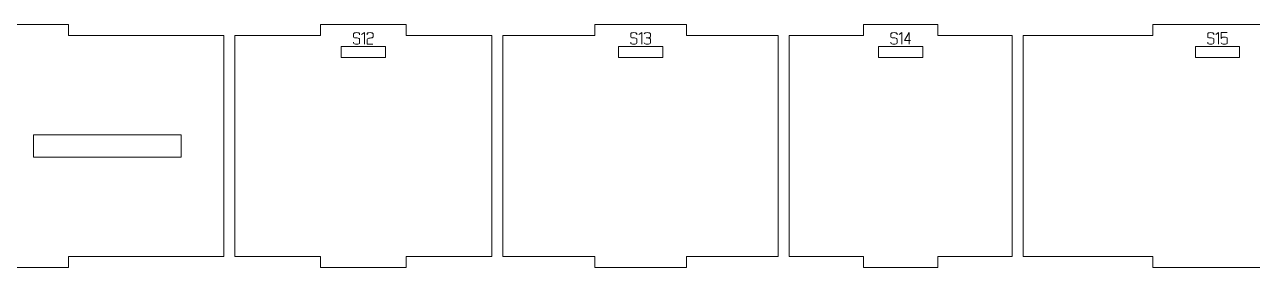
# Model space of a CAD drawing. Header units: centimetres. Extents: x -250 to 250, y -508 to 508.
# Drawn here: x 71.53 to 104.81, y -3.1 to 3.5 of the extents above; entities that cross this region are included whole.
import ezdxf

# ---------------------------------------------------------------- set-up
doc = ezdxf.new("R2010")
doc.units = ezdxf.units.CM
doc.header["$MEASUREMENT"] = 0
doc.layers.add('Capa 1', color=7, linetype='Continuous')

msp = doc.modelspace()

# ---------------------------------------------------------------- linework, layer by layer
at = {"layer": 'Capa 1', "color": 240, "lineweight": 9}
for points, knots in [([(64.31526, 3.20203), (64.31526, 3.20203), (64.31526, -2.79797), (64.31526, -2.79797), (64.31526, -2.79797), (68.51943, -2.79797), (68.51943, -2.79797), (68.51943, -2.79797), (68.51943, -3.09797), (68.51943, -3.09797), (68.51943, -3.09797), (72.72361, -3.09797), (72.72361, -3.09797), (72.72361, -3.09797), (72.72361, -2.79797), (72.72361, -2.79797), (72.72361, -2.79797), (76.92778, -2.79797), (76.92778, -2.79797), (76.92778, -2.79797), (76.92778, 3.20203), (76.92778, 3.20203), (76.92778, 3.20203), (72.72361, 3.20203), (72.72361, 3.20203), (72.72361, 3.20203), (72.72361, 3.50203), (72.72361, 3.50203), (72.72361, 3.50203), (68.51943, 3.50203), (68.51943, 3.50203), (68.51943, 3.50203), (68.51943, 3.20203), (68.51943, 3.20203), (68.51943, 3.20203), (64.31526, 3.20203), (64.31526, 3.20203)], [0, 0, 0, 0, 0.08333333, 0.08333333, 0.08333333, 0.16666667, 0.16666667, 0.16666667, 0.25, 0.25, 0.25, 0.33333333, 0.33333333, 0.33333333, 0.41666667, 0.41666667, 0.41666667, 0.5, 0.5, 0.5, 0.58333333, 0.58333333, 0.58333333, 0.66666667, 0.66666667, 0.66666667, 0.75, 0.75, 0.75, 0.83333333, 0.83333333, 0.83333333, 0.91666667, 0.91666667, 0.91666667, 1, 1, 1, 1]), ([(77.22778, 3.20203), (77.22778, 3.20203), (77.22778, -2.79797), (77.22778, -2.79797), (77.22778, -2.79797), (79.54999, -2.79797), (79.54999, -2.79797), (79.54999, -2.79797), (79.54999, -3.09797), (79.54999, -3.09797), (79.54999, -3.09797), (81.8722, -3.09797), (81.8722, -3.09797), (81.8722, -3.09797), (81.8722, -2.79797), (81.8722, -2.79797), (81.8722, -2.79797), (84.19441, -2.79797), (84.19441, -2.79797), (84.19441, -2.79797), (84.19441, 3.20203), (84.19441, 3.20203), (84.19441, 3.20203), (81.8722, 3.20203), (81.8722, 3.20203), (81.8722, 3.20203), (81.8722, 3.50203), (81.8722, 3.50203), (81.8722, 3.50203), (79.54999, 3.50203), (79.54999, 3.50203), (79.54999, 3.50203), (79.54999, 3.20203), (79.54999, 3.20203), (79.54999, 3.20203), (77.22778, 3.20203), (77.22778, 3.20203)], [0, 0, 0, 0, 0.08333333, 0.08333333, 0.08333333, 0.16666667, 0.16666667, 0.16666667, 0.25, 0.25, 0.25, 0.33333333, 0.33333333, 0.33333333, 0.41666667, 0.41666667, 0.41666667, 0.5, 0.5, 0.5, 0.58333333, 0.58333333, 0.58333333, 0.66666667, 0.66666667, 0.66666667, 0.75, 0.75, 0.75, 0.83333333, 0.83333333, 0.83333333, 0.91666667, 0.91666667, 0.91666667, 1, 1, 1, 1]), ([(84.49441, 3.20203), (84.49441, 3.20203), (84.49441, -2.79797), (84.49441, -2.79797), (84.49441, -2.79797), (86.98111, -2.79797), (86.98111, -2.79797), (86.98111, -2.79797), (86.98111, -3.09797), (86.98111, -3.09797), (86.98111, -3.09797), (89.46781, -3.09797), (89.46781, -3.09797), (89.46781, -3.09797), (89.46781, -2.79797), (89.46781, -2.79797), (89.46781, -2.79797), (91.9545, -2.79797), (91.9545, -2.79797), (91.9545, -2.79797), (91.9545, 3.20203), (91.9545, 3.20203), (91.9545, 3.20203), (89.46781, 3.20203), (89.46781, 3.20203), (89.46781, 3.20203), (89.46781, 3.50203), (89.46781, 3.50203), (89.46781, 3.50203), (86.98111, 3.50203), (86.98111, 3.50203), (86.98111, 3.50203), (86.98111, 3.20203), (86.98111, 3.20203), (86.98111, 3.20203), (84.49441, 3.20203), (84.49441, 3.20203)], [0, 0, 0, 0, 0.08333333, 0.08333333, 0.08333333, 0.16666667, 0.16666667, 0.16666667, 0.25, 0.25, 0.25, 0.33333333, 0.33333333, 0.33333333, 0.41666667, 0.41666667, 0.41666667, 0.5, 0.5, 0.5, 0.58333333, 0.58333333, 0.58333333, 0.66666667, 0.66666667, 0.66666667, 0.75, 0.75, 0.75, 0.83333333, 0.83333333, 0.83333333, 0.91666667, 0.91666667, 0.91666667, 1, 1, 1, 1]), ([(92.2545, 3.20203), (92.2545, 3.20203), (92.2545, -2.79797), (92.2545, -2.79797), (92.2545, -2.79797), (94.26651, -2.79797), (94.26651, -2.79797), (94.26651, -2.79797), (94.26651, -3.09797), (94.26651, -3.09797), (94.26651, -3.09797), (96.27853, -3.09797), (96.27853, -3.09797), (96.27853, -3.09797), (96.27853, -2.79797), (96.27853, -2.79797), (96.27853, -2.79797), (98.29054, -2.79797), (98.29054, -2.79797), (98.29054, -2.79797), (98.29054, 3.20203), (98.29054, 3.20203), (98.29054, 3.20203), (96.27853, 3.20203), (96.27853, 3.20203), (96.27853, 3.20203), (96.27853, 3.50203), (96.27853, 3.50203), (96.27853, 3.50203), (94.26651, 3.50203), (94.26651, 3.50203), (94.26651, 3.50203), (94.26651, 3.20203), (94.26651, 3.20203), (94.26651, 3.20203), (92.2545, 3.20203), (92.2545, 3.20203)], [0, 0, 0, 0, 0.08333333, 0.08333333, 0.08333333, 0.16666667, 0.16666667, 0.16666667, 0.25, 0.25, 0.25, 0.33333333, 0.33333333, 0.33333333, 0.41666667, 0.41666667, 0.41666667, 0.5, 0.5, 0.5, 0.58333333, 0.58333333, 0.58333333, 0.66666667, 0.66666667, 0.66666667, 0.75, 0.75, 0.75, 0.83333333, 0.83333333, 0.83333333, 0.91666667, 0.91666667, 0.91666667, 1, 1, 1, 1]), ([(98.59054, 3.20203), (98.59054, 3.20203), (98.59054, -2.79797), (98.59054, -2.79797), (98.59054, -2.79797), (102.10269, -2.79797), (102.10269, -2.79797), (102.10269, -2.79797), (102.10269, -3.09797), (102.10269, -3.09797), (102.10269, -3.09797), (105.61484, -3.09797), (105.61484, -3.09797), (105.61484, -3.09797), (105.61484, -2.79797), (105.61484, -2.79797), (105.61484, -2.79797), (109.127, -2.79797), (109.127, -2.79797), (109.127, -2.79797), (109.127, 3.20203), (109.127, 3.20203), (109.127, 3.20203), (105.61484, 3.20203), (105.61484, 3.20203), (105.61484, 3.20203), (105.61484, 3.50203), (105.61484, 3.50203), (105.61484, 3.50203), (102.10269, 3.50203), (102.10269, 3.50203), (102.10269, 3.50203), (102.10269, 3.20203), (102.10269, 3.20203), (102.10269, 3.20203), (98.59054, 3.20203), (98.59054, 3.20203)], [0, 0, 0, 0, 0.08333333, 0.08333333, 0.08333333, 0.16666667, 0.16666667, 0.16666667, 0.25, 0.25, 0.25, 0.33333333, 0.33333333, 0.33333333, 0.41666667, 0.41666667, 0.41666667, 0.5, 0.5, 0.5, 0.58333333, 0.58333333, 0.58333333, 0.66666667, 0.66666667, 0.66666667, 0.75, 0.75, 0.75, 0.83333333, 0.83333333, 0.83333333, 0.91666667, 0.91666667, 0.91666667, 1, 1, 1, 1]), ([(80.1111, 2.602), (80.1111, 2.602), (81.3111, 2.602), (81.3111, 2.602), (81.3111, 2.602), (81.3111, 2.902), (81.3111, 2.902), (81.3111, 2.902), (80.1111, 2.902), (80.1111, 2.902), (80.1111, 2.902), (80.1111, 2.602), (80.1111, 2.602)], [0, 0, 0, 0, 0.25, 0.25, 0.25, 0.5, 0.5, 0.5, 0.75, 0.75, 0.75, 1, 1, 1, 1]), ([(87.62446, 2.602), (87.62446, 2.602), (88.82446, 2.602), (88.82446, 2.602), (88.82446, 2.602), (88.82446, 2.902), (88.82446, 2.902), (88.82446, 2.902), (87.62446, 2.902), (87.62446, 2.902), (87.62446, 2.902), (87.62446, 2.602), (87.62446, 2.602)], [0, 0, 0, 0, 0.25, 0.25, 0.25, 0.5, 0.5, 0.5, 0.75, 0.75, 0.75, 1, 1, 1, 1]), ([(94.67252, 2.602), (94.67252, 2.602), (95.87252, 2.602), (95.87252, 2.602), (95.87252, 2.602), (95.87252, 2.902), (95.87252, 2.902), (95.87252, 2.902), (94.67252, 2.902), (94.67252, 2.902), (94.67252, 2.902), (94.67252, 2.602), (94.67252, 2.602)], [0, 0, 0, 0, 0.25, 0.25, 0.25, 0.5, 0.5, 0.5, 0.75, 0.75, 0.75, 1, 1, 1, 1]), ([(103.25877, 2.602), (103.25877, 2.602), (104.45877, 2.602), (104.45877, 2.602), (104.45877, 2.602), (104.45877, 2.902), (104.45877, 2.902), (104.45877, 2.902), (103.25877, 2.902), (103.25877, 2.902), (103.25877, 2.902), (103.25877, 2.602), (103.25877, 2.602)], [0, 0, 0, 0, 0.25, 0.25, 0.25, 0.5, 0.5, 0.5, 0.75, 0.75, 0.75, 1, 1, 1, 1]), ([(71.77478, 0.50203), (71.77478, 0.50203), (75.77478, 0.50203), (75.77478, 0.50203), (75.77478, 0.50203), (75.77478, -0.09797), (75.77478, -0.09797), (75.77478, -0.09797), (71.77478, -0.09797), (71.77478, -0.09797), (71.77478, -0.09797), (71.77478, 0.50203), (71.77478, 0.50203)], [0, 0, 0, 0, 0.25, 0.25, 0.25, 0.5, 0.5, 0.5, 0.75, 0.75, 0.75, 1, 1, 1, 1])]:
    msp.add_open_spline(points, degree=3, knots=knots, dxfattribs=at)
at = {"layer": 'Capa 1', "color": 114, "lineweight": 9}
for points, knots in [([(80.44533, 3.02291), (80.44533, 3.02291), (80.44533, 3.00044), (80.44533, 3.00044), (80.44533, 2.99066), (80.4532, 2.98233), (80.46895, 2.97545), (80.48469, 2.96857), (80.50434, 2.96513), (80.52788, 2.96513), (80.55142, 2.96513), (80.57107, 2.96857), (80.58681, 2.97545), (80.60256, 2.98233), (80.61043, 2.99066), (80.61043, 3.00044), (80.61043, 3.00044), (80.61135, 3.094), (80.61135, 3.094), (80.61104, 3.12213), (80.58987, 3.13634), (80.54783, 3.13665), (80.50579, 3.13696), (80.4811, 3.13833), (80.47376, 3.14078), (80.45481, 3.14781), (80.44533, 3.15683), (80.44533, 3.16784), (80.44533, 3.16784), (80.44533, 3.24626), (80.44533, 3.24626), (80.44533, 3.25604), (80.4532, 3.26437), (80.46895, 3.27125), (80.48469, 3.27813), (80.50434, 3.28157), (80.52788, 3.28157), (80.55142, 3.28157), (80.57107, 3.27813), (80.58681, 3.27125), (80.60256, 3.26437), (80.61043, 3.25604), (80.61043, 3.24626), (80.61043, 3.24626), (80.61043, 3.22379), (80.61043, 3.22379), (80.61043, 3.22379), (80.61043, 3.24626), (80.61043, 3.24626), (80.61043, 3.25604), (80.60256, 3.26437), (80.58681, 3.27125), (80.57107, 3.27813), (80.55142, 3.28157), (80.52788, 3.28157), (80.50434, 3.28157), (80.48469, 3.27813), (80.46895, 3.27125), (80.4532, 3.26437), (80.44533, 3.25604), (80.44533, 3.24626), (80.44533, 3.24626), (80.44533, 3.16784), (80.44533, 3.16784), (80.44533, 3.15683), (80.45481, 3.14781), (80.47376, 3.14078), (80.4811, 3.13833), (80.50579, 3.13696), (80.54783, 3.13665), (80.58987, 3.13634), (80.61104, 3.12213), (80.61135, 3.094), (80.61135, 3.094), (80.61043, 3.00044), (80.61043, 3.00044), (80.61043, 2.99066), (80.60256, 2.98233), (80.58681, 2.97545), (80.57107, 2.96857), (80.55142, 2.96513), (80.52788, 2.96513), (80.50434, 2.96513), (80.48469, 2.96857), (80.46895, 2.97545), (80.4532, 2.98233), (80.44533, 2.99066), (80.44533, 3.00044), (80.44533, 3.00044), (80.44533, 3.02291), (80.44533, 3.02291)], [0, 0, 0, 0, 0.03333333, 0.03333333, 0.03333333, 0.06666667, 0.06666667, 0.06666667, 0.1, 0.1, 0.1, 0.13333333, 0.13333333, 0.13333333, 0.16666667, 0.16666667, 0.16666667, 0.2, 0.2, 0.2, 0.23333333, 0.23333333, 0.23333333, 0.26666667, 0.26666667, 0.26666667, 0.3, 0.3, 0.3, 0.33333333, 0.33333333, 0.33333333, 0.36666667, 0.36666667, 0.36666667, 0.4, 0.4, 0.4, 0.43333333, 0.43333333, 0.43333333, 0.46666667, 0.46666667, 0.46666667, 0.5, 0.5, 0.5, 0.53333333, 0.53333333, 0.53333333, 0.56666667, 0.56666667, 0.56666667, 0.6, 0.6, 0.6, 0.63333333, 0.63333333, 0.63333333, 0.66666667, 0.66666667, 0.66666667, 0.7, 0.7, 0.7, 0.73333333, 0.73333333, 0.73333333, 0.76666667, 0.76666667, 0.76666667, 0.8, 0.8, 0.8, 0.83333333, 0.83333333, 0.83333333, 0.86666667, 0.86666667, 0.86666667, 0.9, 0.9, 0.9, 0.93333333, 0.93333333, 0.93333333, 0.96666667, 0.96666667, 0.96666667, 1, 1, 1, 1]), ([(80.74113, 3.28203), (80.74113, 3.28203), (80.665, 3.22929), (80.665, 3.22929), (80.665, 3.22929), (80.74113, 3.28203), (80.74113, 3.28203), (80.74113, 3.28203), (80.74113, 2.96513), (80.74113, 2.96513), (80.74113, 2.96513), (80.74113, 3.28203), (80.74113, 3.28203)], [0, 0, 0, 0, 0.25, 0.25, 0.25, 0.5, 0.5, 0.5, 0.75, 0.75, 0.75, 1, 1, 1, 1]), ([(80.8113, 2.96513), (80.8113, 2.96513), (80.8113, 3.09767), (80.8113, 3.09767), (80.81222, 3.10959), (80.82307, 3.11876), (80.84386, 3.12518), (80.85242, 3.1258), (80.8606, 3.12679), (80.8684, 3.12817), (80.87619, 3.12954), (80.88407, 3.13099), (80.89202, 3.13252), (80.90669, 3.13497), (80.91793, 3.13696), (80.92572, 3.13848), (80.93352, 3.14001), (80.94109, 3.142), (80.94843, 3.14445), (80.96738, 3.15148), (80.97686, 3.1605), (80.97686, 3.1715), (80.97686, 3.1715), (80.97686, 3.24626), (80.97686, 3.24626), (80.97686, 3.25604), (80.96899, 3.26437), (80.95324, 3.27125), (80.9375, 3.27813), (80.91785, 3.28157), (80.89431, 3.28157), (80.87077, 3.28157), (80.85112, 3.27813), (80.83538, 3.27125), (80.81963, 3.26437), (80.81176, 3.25604), (80.81176, 3.24626), (80.81176, 3.24626), (80.81176, 3.22379), (80.81176, 3.22379), (80.81176, 3.22379), (80.81176, 3.24626), (80.81176, 3.24626), (80.81176, 3.25604), (80.81963, 3.26437), (80.83538, 3.27125), (80.85112, 3.27813), (80.87077, 3.28157), (80.89431, 3.28157), (80.91785, 3.28157), (80.9375, 3.27813), (80.95324, 3.27125), (80.96899, 3.26437), (80.97686, 3.25604), (80.97686, 3.24626), (80.97686, 3.24626), (80.97686, 3.1715), (80.97686, 3.1715), (80.97686, 3.1605), (80.96738, 3.15148), (80.94843, 3.14445), (80.94109, 3.142), (80.93352, 3.14001), (80.92572, 3.13848), (80.91793, 3.13696), (80.90669, 3.13497), (80.89202, 3.13252), (80.88407, 3.13099), (80.87619, 3.12954), (80.8684, 3.12817), (80.8606, 3.12679), (80.85242, 3.1258), (80.84386, 3.12518), (80.82307, 3.11876), (80.81222, 3.10959), (80.8113, 3.09767), (80.8113, 3.09767), (80.8113, 2.96513), (80.8113, 2.96513), (80.8113, 2.96513), (80.96815, 2.96513), (80.96815, 2.96513), (80.96815, 2.96513), (80.8113, 2.96513), (80.8113, 2.96513)], [0, 0, 0, 0, 0.03571429, 0.03571429, 0.03571429, 0.07142857, 0.07142857, 0.07142857, 0.10714286, 0.10714286, 0.10714286, 0.14285714, 0.14285714, 0.14285714, 0.17857143, 0.17857143, 0.17857143, 0.21428571, 0.21428571, 0.21428571, 0.25, 0.25, 0.25, 0.28571429, 0.28571429, 0.28571429, 0.32142857, 0.32142857, 0.32142857, 0.35714286, 0.35714286, 0.35714286, 0.39285714, 0.39285714, 0.39285714, 0.42857143, 0.42857143, 0.42857143, 0.46428571, 0.46428571, 0.46428571, 0.5, 0.5, 0.5, 0.53571429, 0.53571429, 0.53571429, 0.57142857, 0.57142857, 0.57142857, 0.60714286, 0.60714286, 0.60714286, 0.64285714, 0.64285714, 0.64285714, 0.67857143, 0.67857143, 0.67857143, 0.71428571, 0.71428571, 0.71428571, 0.75, 0.75, 0.75, 0.78571429, 0.78571429, 0.78571429, 0.82142857, 0.82142857, 0.82142857, 0.85714286, 0.85714286, 0.85714286, 0.89285714, 0.89285714, 0.89285714, 0.92857143, 0.92857143, 0.92857143, 0.96428571, 0.96428571, 0.96428571, 1, 1, 1, 1]), ([(87.95869, 3.02291), (87.95869, 3.02291), (87.95869, 3.00044), (87.95869, 3.00044), (87.95869, 2.99066), (87.96656, 2.98233), (87.98231, 2.97545), (87.99805, 2.96857), (88.0177, 2.96513), (88.04124, 2.96513), (88.06478, 2.96513), (88.08443, 2.96857), (88.10017, 2.97545), (88.11592, 2.98233), (88.12379, 2.99066), (88.12379, 3.00044), (88.12379, 3.00044), (88.12471, 3.094), (88.12471, 3.094), (88.1244, 3.12213), (88.10323, 3.13634), (88.06119, 3.13665), (88.01915, 3.13696), (87.99446, 3.13833), (87.98712, 3.14078), (87.96817, 3.14781), (87.95869, 3.15683), (87.95869, 3.16784), (87.95869, 3.16784), (87.95869, 3.24626), (87.95869, 3.24626), (87.95869, 3.25604), (87.96656, 3.26437), (87.98231, 3.27125), (87.99805, 3.27813), (88.0177, 3.28157), (88.04124, 3.28157), (88.06478, 3.28157), (88.08443, 3.27813), (88.10017, 3.27125), (88.11592, 3.26437), (88.12379, 3.25604), (88.12379, 3.24626), (88.12379, 3.24626), (88.12379, 3.22379), (88.12379, 3.22379), (88.12379, 3.22379), (88.12379, 3.24626), (88.12379, 3.24626), (88.12379, 3.25604), (88.11592, 3.26437), (88.10017, 3.27125), (88.08443, 3.27813), (88.06478, 3.28157), (88.04124, 3.28157), (88.0177, 3.28157), (87.99805, 3.27813), (87.98231, 3.27125), (87.96656, 3.26437), (87.95869, 3.25604), (87.95869, 3.24626), (87.95869, 3.24626), (87.95869, 3.16784), (87.95869, 3.16784), (87.95869, 3.15683), (87.96817, 3.14781), (87.98712, 3.14078), (87.99446, 3.13833), (88.01915, 3.13696), (88.06119, 3.13665), (88.10323, 3.13634), (88.1244, 3.12213), (88.12471, 3.094), (88.12471, 3.094), (88.12379, 3.00044), (88.12379, 3.00044), (88.12379, 2.99066), (88.11592, 2.98233), (88.10017, 2.97545), (88.08443, 2.96857), (88.06478, 2.96513), (88.04124, 2.96513), (88.0177, 2.96513), (87.99805, 2.96857), (87.98231, 2.97545), (87.96656, 2.98233), (87.95869, 2.99066), (87.95869, 3.00044), (87.95869, 3.00044), (87.95869, 3.02291), (87.95869, 3.02291)], [0, 0, 0, 0, 0.03333333, 0.03333333, 0.03333333, 0.06666667, 0.06666667, 0.06666667, 0.1, 0.1, 0.1, 0.13333333, 0.13333333, 0.13333333, 0.16666667, 0.16666667, 0.16666667, 0.2, 0.2, 0.2, 0.23333333, 0.23333333, 0.23333333, 0.26666667, 0.26666667, 0.26666667, 0.3, 0.3, 0.3, 0.33333333, 0.33333333, 0.33333333, 0.36666667, 0.36666667, 0.36666667, 0.4, 0.4, 0.4, 0.43333333, 0.43333333, 0.43333333, 0.46666667, 0.46666667, 0.46666667, 0.5, 0.5, 0.5, 0.53333333, 0.53333333, 0.53333333, 0.56666667, 0.56666667, 0.56666667, 0.6, 0.6, 0.6, 0.63333333, 0.63333333, 0.63333333, 0.66666667, 0.66666667, 0.66666667, 0.7, 0.7, 0.7, 0.73333333, 0.73333333, 0.73333333, 0.76666667, 0.76666667, 0.76666667, 0.8, 0.8, 0.8, 0.83333333, 0.83333333, 0.83333333, 0.86666667, 0.86666667, 0.86666667, 0.9, 0.9, 0.9, 0.93333333, 0.93333333, 0.93333333, 0.96666667, 0.96666667, 0.96666667, 1, 1, 1, 1]), ([(88.25449, 3.28203), (88.25449, 3.28203), (88.17836, 3.22929), (88.17836, 3.22929), (88.17836, 3.22929), (88.25449, 3.28203), (88.25449, 3.28203), (88.25449, 3.28203), (88.25449, 2.96513), (88.25449, 2.96513), (88.25449, 2.96513), (88.25449, 3.28203), (88.25449, 3.28203)], [0, 0, 0, 0, 0.25, 0.25, 0.25, 0.5, 0.5, 0.5, 0.75, 0.75, 0.75, 1, 1, 1, 1]), ([(88.40767, 2.96513), (88.38413, 2.96513), (88.36448, 2.96857), (88.34874, 2.97545), (88.33299, 2.98233), (88.32512, 2.99066), (88.32512, 3.00044), (88.32512, 2.99066), (88.33299, 2.98233), (88.34874, 2.97545), (88.36448, 2.96857), (88.38413, 2.96513), (88.40767, 2.96513), (88.43121, 2.96513), (88.45086, 2.96857), (88.4666, 2.97545), (88.48235, 2.98233), (88.49022, 2.99066), (88.49022, 3.00044), (88.49022, 3.00044), (88.49022, 3.10363), (88.49022, 3.10363), (88.49022, 3.11189), (88.48456, 3.11907), (88.47325, 3.12518), (88.46194, 3.1313), (88.42877, 3.13543), (88.37373, 3.13757), (88.42846, 3.14093), (88.46133, 3.14491), (88.47233, 3.14949), (88.48334, 3.15408), (88.4893, 3.16157), (88.49022, 3.17196), (88.49022, 3.17196), (88.49022, 3.24626), (88.49022, 3.24626), (88.49022, 3.25604), (88.48235, 3.26437), (88.4666, 3.27125), (88.45086, 3.27813), (88.43121, 3.28157), (88.40767, 3.28157), (88.38413, 3.28157), (88.36448, 3.27813), (88.34874, 3.27125), (88.33299, 3.26437), (88.32512, 3.25604), (88.32512, 3.24626), (88.32512, 3.25604), (88.33299, 3.26437), (88.34874, 3.27125), (88.36448, 3.27813), (88.38413, 3.28157), (88.40767, 3.28157), (88.43121, 3.28157), (88.45086, 3.27813), (88.4666, 3.27125), (88.48235, 3.26437), (88.49022, 3.25604), (88.49022, 3.24626), (88.49022, 3.24626), (88.49022, 3.17196), (88.49022, 3.17196), (88.4893, 3.16157), (88.48334, 3.15408), (88.47233, 3.14949), (88.46133, 3.14491), (88.42846, 3.14093), (88.37373, 3.13757), (88.42877, 3.13543), (88.46194, 3.1313), (88.47325, 3.12518), (88.48456, 3.11907), (88.49022, 3.11189), (88.49022, 3.10363), (88.49022, 3.10363), (88.49022, 3.00044), (88.49022, 3.00044), (88.49022, 2.99066), (88.48235, 2.98233), (88.4666, 2.97545), (88.45086, 2.96857), (88.43121, 2.96513), (88.40767, 2.96513)], [0, 0, 0, 0, 0.03571429, 0.03571429, 0.03571429, 0.07142857, 0.07142857, 0.07142857, 0.10714286, 0.10714286, 0.10714286, 0.14285714, 0.14285714, 0.14285714, 0.17857143, 0.17857143, 0.17857143, 0.21428571, 0.21428571, 0.21428571, 0.25, 0.25, 0.25, 0.28571429, 0.28571429, 0.28571429, 0.32142857, 0.32142857, 0.32142857, 0.35714286, 0.35714286, 0.35714286, 0.39285714, 0.39285714, 0.39285714, 0.42857143, 0.42857143, 0.42857143, 0.46428571, 0.46428571, 0.46428571, 0.5, 0.5, 0.5, 0.53571429, 0.53571429, 0.53571429, 0.57142857, 0.57142857, 0.57142857, 0.60714286, 0.60714286, 0.60714286, 0.64285714, 0.64285714, 0.64285714, 0.67857143, 0.67857143, 0.67857143, 0.71428571, 0.71428571, 0.71428571, 0.75, 0.75, 0.75, 0.78571429, 0.78571429, 0.78571429, 0.82142857, 0.82142857, 0.82142857, 0.85714286, 0.85714286, 0.85714286, 0.89285714, 0.89285714, 0.89285714, 0.92857143, 0.92857143, 0.92857143, 0.96428571, 0.96428571, 0.96428571, 1, 1, 1, 1]), ([(95.00951, 3.02291), (95.00951, 3.02291), (95.00951, 3.00044), (95.00951, 3.00044), (95.00951, 2.99066), (95.01738, 2.98233), (95.03313, 2.97545), (95.04887, 2.96857), (95.06852, 2.96513), (95.09206, 2.96513), (95.1156, 2.96513), (95.13525, 2.96857), (95.15099, 2.97545), (95.16674, 2.98233), (95.17461, 2.99066), (95.17461, 3.00044), (95.17461, 3.00044), (95.17553, 3.094), (95.17553, 3.094), (95.17522, 3.12213), (95.15405, 3.13634), (95.11201, 3.13665), (95.06997, 3.13696), (95.04528, 3.13833), (95.03794, 3.14078), (95.01899, 3.14781), (95.00951, 3.15683), (95.00951, 3.16784), (95.00951, 3.16784), (95.00951, 3.24626), (95.00951, 3.24626), (95.00951, 3.25604), (95.01738, 3.26437), (95.03313, 3.27125), (95.04887, 3.27813), (95.06852, 3.28157), (95.09206, 3.28157), (95.1156, 3.28157), (95.13525, 3.27813), (95.15099, 3.27125), (95.16674, 3.26437), (95.17461, 3.25604), (95.17461, 3.24626), (95.17461, 3.24626), (95.17461, 3.22379), (95.17461, 3.22379), (95.17461, 3.22379), (95.17461, 3.24626), (95.17461, 3.24626), (95.17461, 3.25604), (95.16674, 3.26437), (95.15099, 3.27125), (95.13525, 3.27813), (95.1156, 3.28157), (95.09206, 3.28157), (95.06852, 3.28157), (95.04887, 3.27813), (95.03313, 3.27125), (95.01738, 3.26437), (95.00951, 3.25604), (95.00951, 3.24626), (95.00951, 3.24626), (95.00951, 3.16784), (95.00951, 3.16784), (95.00951, 3.15683), (95.01899, 3.14781), (95.03794, 3.14078), (95.04528, 3.13833), (95.06997, 3.13696), (95.11201, 3.13665), (95.15405, 3.13634), (95.17522, 3.12213), (95.17553, 3.094), (95.17553, 3.094), (95.17461, 3.00044), (95.17461, 3.00044), (95.17461, 2.99066), (95.16674, 2.98233), (95.15099, 2.97545), (95.13525, 2.96857), (95.1156, 2.96513), (95.09206, 2.96513), (95.06852, 2.96513), (95.04887, 2.96857), (95.03313, 2.97545), (95.01738, 2.98233), (95.00951, 2.99066), (95.00951, 3.00044), (95.00951, 3.00044), (95.00951, 3.02291), (95.00951, 3.02291)], [0, 0, 0, 0, 0.03333333, 0.03333333, 0.03333333, 0.06666667, 0.06666667, 0.06666667, 0.1, 0.1, 0.1, 0.13333333, 0.13333333, 0.13333333, 0.16666667, 0.16666667, 0.16666667, 0.2, 0.2, 0.2, 0.23333333, 0.23333333, 0.23333333, 0.26666667, 0.26666667, 0.26666667, 0.3, 0.3, 0.3, 0.33333333, 0.33333333, 0.33333333, 0.36666667, 0.36666667, 0.36666667, 0.4, 0.4, 0.4, 0.43333333, 0.43333333, 0.43333333, 0.46666667, 0.46666667, 0.46666667, 0.5, 0.5, 0.5, 0.53333333, 0.53333333, 0.53333333, 0.56666667, 0.56666667, 0.56666667, 0.6, 0.6, 0.6, 0.63333333, 0.63333333, 0.63333333, 0.66666667, 0.66666667, 0.66666667, 0.7, 0.7, 0.7, 0.73333333, 0.73333333, 0.73333333, 0.76666667, 0.76666667, 0.76666667, 0.8, 0.8, 0.8, 0.83333333, 0.83333333, 0.83333333, 0.86666667, 0.86666667, 0.86666667, 0.9, 0.9, 0.9, 0.93333333, 0.93333333, 0.93333333, 0.96666667, 0.96666667, 0.96666667, 1, 1, 1, 1]), ([(95.30531, 3.28203), (95.30531, 3.28203), (95.22918, 3.22929), (95.22918, 3.22929), (95.22918, 3.22929), (95.30531, 3.28203), (95.30531, 3.28203), (95.30531, 3.28203), (95.30531, 2.96513), (95.30531, 2.96513), (95.30531, 2.96513), (95.30531, 3.28203), (95.30531, 3.28203)], [0, 0, 0, 0, 0.25, 0.25, 0.25, 0.5, 0.5, 0.5, 0.75, 0.75, 0.75, 1, 1, 1, 1]), ([(95.50573, 3.06969), (95.50573, 3.06969), (95.50573, 3.28203), (95.50573, 3.28203), (95.50573, 3.28203), (95.37594, 3.06969), (95.37594, 3.06969), (95.37594, 3.06969), (95.50573, 3.06969), (95.50573, 3.06969)], [0, 0, 0, 0, 0.33333333, 0.33333333, 0.33333333, 0.66666667, 0.66666667, 0.66666667, 1, 1, 1, 1]), ([(95.50573, 3.06969), (95.50573, 3.06969), (95.50573, 2.96513), (95.50573, 2.96513), (95.50573, 2.96513), (95.50573, 3.06969), (95.50573, 3.06969), (95.50573, 3.06969), (95.37594, 3.06969), (95.37594, 3.06969), (95.37594, 3.06969), (95.50573, 3.28203), (95.50573, 3.28203), (95.50573, 3.28203), (95.50573, 3.06969), (95.50573, 3.06969), (95.50573, 3.06969), (95.53554, 3.06969), (95.53554, 3.06969), (95.53554, 3.06969), (95.50573, 3.06969), (95.50573, 3.06969)], [0, 0, 0, 0, 0.14285714, 0.14285714, 0.14285714, 0.28571429, 0.28571429, 0.28571429, 0.42857143, 0.42857143, 0.42857143, 0.57142857, 0.57142857, 0.57142857, 0.71428571, 0.71428571, 0.71428571, 0.85714286, 0.85714286, 0.85714286, 1, 1, 1, 1]), ([(103.59301, 3.02291), (103.59301, 3.02291), (103.59301, 3.00044), (103.59301, 3.00044), (103.59301, 2.99066), (103.60088, 2.98233), (103.61663, 2.97545), (103.63237, 2.96857), (103.65202, 2.96513), (103.67556, 2.96513), (103.6991, 2.96513), (103.71875, 2.96857), (103.73449, 2.97545), (103.75024, 2.98233), (103.75811, 2.99066), (103.75811, 3.00044), (103.75811, 3.00044), (103.75903, 3.094), (103.75903, 3.094), (103.75872, 3.12213), (103.73755, 3.13634), (103.69551, 3.13665), (103.65347, 3.13696), (103.62878, 3.13833), (103.62144, 3.14078), (103.60249, 3.14781), (103.59301, 3.15683), (103.59301, 3.16784), (103.59301, 3.16784), (103.59301, 3.24626), (103.59301, 3.24626), (103.59301, 3.25604), (103.60088, 3.26437), (103.61663, 3.27125), (103.63237, 3.27813), (103.65202, 3.28157), (103.67556, 3.28157), (103.6991, 3.28157), (103.71875, 3.27813), (103.73449, 3.27125), (103.75024, 3.26437), (103.75811, 3.25604), (103.75811, 3.24626), (103.75811, 3.24626), (103.75811, 3.22379), (103.75811, 3.22379), (103.75811, 3.22379), (103.75811, 3.24626), (103.75811, 3.24626), (103.75811, 3.25604), (103.75024, 3.26437), (103.73449, 3.27125), (103.71875, 3.27813), (103.6991, 3.28157), (103.67556, 3.28157), (103.65202, 3.28157), (103.63237, 3.27813), (103.61663, 3.27125), (103.60088, 3.26437), (103.59301, 3.25604), (103.59301, 3.24626), (103.59301, 3.24626), (103.59301, 3.16784), (103.59301, 3.16784), (103.59301, 3.15683), (103.60249, 3.14781), (103.62144, 3.14078), (103.62878, 3.13833), (103.65347, 3.13696), (103.69551, 3.13665), (103.73755, 3.13634), (103.75872, 3.12213), (103.75903, 3.094), (103.75903, 3.094), (103.75811, 3.00044), (103.75811, 3.00044), (103.75811, 2.99066), (103.75024, 2.98233), (103.73449, 2.97545), (103.71875, 2.96857), (103.6991, 2.96513), (103.67556, 2.96513), (103.65202, 2.96513), (103.63237, 2.96857), (103.61663, 2.97545), (103.60088, 2.98233), (103.59301, 2.99066), (103.59301, 3.00044), (103.59301, 3.00044), (103.59301, 3.02291), (103.59301, 3.02291)], [0, 0, 0, 0, 0.03333333, 0.03333333, 0.03333333, 0.06666667, 0.06666667, 0.06666667, 0.1, 0.1, 0.1, 0.13333333, 0.13333333, 0.13333333, 0.16666667, 0.16666667, 0.16666667, 0.2, 0.2, 0.2, 0.23333333, 0.23333333, 0.23333333, 0.26666667, 0.26666667, 0.26666667, 0.3, 0.3, 0.3, 0.33333333, 0.33333333, 0.33333333, 0.36666667, 0.36666667, 0.36666667, 0.4, 0.4, 0.4, 0.43333333, 0.43333333, 0.43333333, 0.46666667, 0.46666667, 0.46666667, 0.5, 0.5, 0.5, 0.53333333, 0.53333333, 0.53333333, 0.56666667, 0.56666667, 0.56666667, 0.6, 0.6, 0.6, 0.63333333, 0.63333333, 0.63333333, 0.66666667, 0.66666667, 0.66666667, 0.7, 0.7, 0.7, 0.73333333, 0.73333333, 0.73333333, 0.76666667, 0.76666667, 0.76666667, 0.8, 0.8, 0.8, 0.83333333, 0.83333333, 0.83333333, 0.86666667, 0.86666667, 0.86666667, 0.9, 0.9, 0.9, 0.93333333, 0.93333333, 0.93333333, 0.96666667, 0.96666667, 0.96666667, 1, 1, 1, 1]), ([(103.88881, 3.28203), (103.88881, 3.28203), (103.81268, 3.22929), (103.81268, 3.22929), (103.81268, 3.22929), (103.88881, 3.28203), (103.88881, 3.28203), (103.88881, 3.28203), (103.88881, 2.96513), (103.88881, 2.96513), (103.88881, 2.96513), (103.88881, 3.28203), (103.88881, 3.28203)], [0, 0, 0, 0, 0.25, 0.25, 0.25, 0.5, 0.5, 0.5, 0.75, 0.75, 0.75, 1, 1, 1, 1]), ([(104.04199, 2.96513), (104.01845, 2.96513), (103.9988, 2.96857), (103.98306, 2.97545), (103.96731, 2.98233), (103.95944, 2.99066), (103.95944, 3.00044), (103.95944, 2.99066), (103.96731, 2.98233), (103.98306, 2.97545), (103.9988, 2.96857), (104.01845, 2.96513), (104.04199, 2.96513), (104.06553, 2.96513), (104.08518, 2.96857), (104.10092, 2.97545), (104.11667, 2.98233), (104.12454, 2.99066), (104.12454, 3.00044), (104.12454, 3.00044), (104.12454, 3.1261), (104.12454, 3.1261), (104.12454, 3.13589), (104.11667, 3.14422), (104.10092, 3.1511), (104.08518, 3.15798), (104.06553, 3.16142), (104.04199, 3.16142), (104.02059, 3.15958), (104.00408, 3.15713), (103.99246, 3.15408), (103.98084, 3.15102), (103.96984, 3.14169), (103.95944, 3.1261), (103.95944, 3.1261), (103.95944, 3.28157), (103.95944, 3.28157), (103.95944, 3.28157), (104.11904, 3.28157), (104.11904, 3.28157), (104.11904, 3.28157), (103.95944, 3.28157), (103.95944, 3.28157), (103.95944, 3.28157), (103.95944, 3.1261), (103.95944, 3.1261), (103.96984, 3.14169), (103.98084, 3.15102), (103.99246, 3.15408), (104.00408, 3.15713), (104.02059, 3.15958), (104.04199, 3.16142), (104.06553, 3.16142), (104.08518, 3.15798), (104.10092, 3.1511), (104.11667, 3.14422), (104.12454, 3.13589), (104.12454, 3.1261), (104.12454, 3.1261), (104.12454, 3.00044), (104.12454, 3.00044), (104.12454, 2.99066), (104.11667, 2.98233), (104.10092, 2.97545), (104.08518, 2.96857), (104.06553, 2.96513), (104.04199, 2.96513)], [0, 0, 0, 0, 0.04545455, 0.04545455, 0.04545455, 0.09090909, 0.09090909, 0.09090909, 0.13636364, 0.13636364, 0.13636364, 0.18181818, 0.18181818, 0.18181818, 0.22727273, 0.22727273, 0.22727273, 0.27272727, 0.27272727, 0.27272727, 0.31818182, 0.31818182, 0.31818182, 0.36363636, 0.36363636, 0.36363636, 0.40909091, 0.40909091, 0.40909091, 0.45454545, 0.45454545, 0.45454545, 0.5, 0.5, 0.5, 0.54545455, 0.54545455, 0.54545455, 0.59090909, 0.59090909, 0.59090909, 0.63636364, 0.63636364, 0.63636364, 0.68181818, 0.68181818, 0.68181818, 0.72727273, 0.72727273, 0.72727273, 0.77272727, 0.77272727, 0.77272727, 0.81818182, 0.81818182, 0.81818182, 0.86363636, 0.86363636, 0.86363636, 0.90909091, 0.90909091, 0.90909091, 0.95454545, 0.95454545, 0.95454545, 1, 1, 1, 1])]:
    msp.add_open_spline(points, degree=3, knots=knots, dxfattribs=at)

doc.saveas('drawing.dxf')
